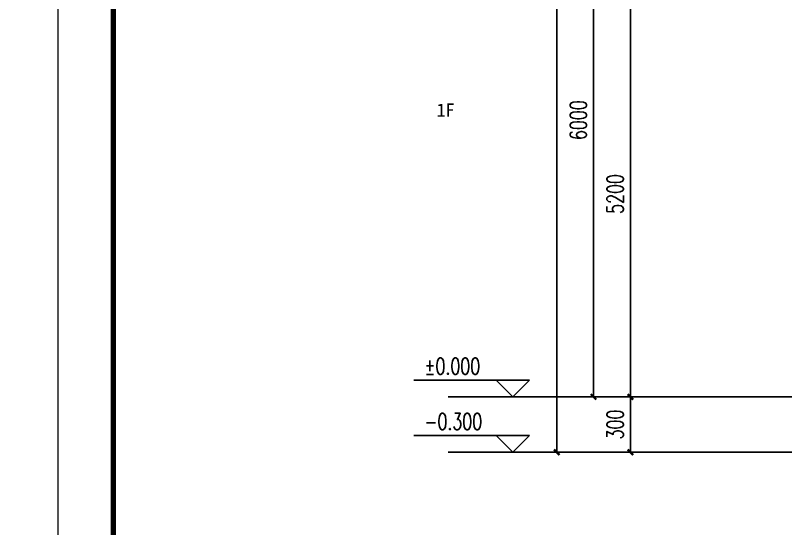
# Model space of a CAD drawing. Extents: x 1738711 to 2346805, y 1189731 to 2516152.
# Drawn here: x 1933242 to 1937421, y 1221180 to 1223963 of the extents above; entities that cross this region are included whole.
import ezdxf
from ezdxf.enums import TextEntityAlignment as Align

# ---------------------------------------------------------------- set-up
doc = ezdxf.new("R2010")
doc.units = 0
doc.header["$LTSCALE"] = 1000
doc.header["$MEASUREMENT"] = 0
for name, color, linetype in [('DIM_ELEV', 3, 'Continuous'), ('DOTE', 1, 'Continuous'), ('PUB_DIM', 3, 'Continuous'), ('PUB_TEXT', 7, 'Continuous'), ('TK', 4, 'Continuous')]:
    doc.layers.add(name, color=color, linetype=linetype)
doc.styles.add('_TCH_DIM', font='SIMPLEX', dxfattribs={"bigfont": 'GBCBIG'})
doc.styles.add('_TCH_DIM_T3', font='SIMPLEX', dxfattribs={"width": 0.705882, "bigfont": 'GBCBIG'})
doc.styles.add('STW', font='simhei_0.ttf')
doc.styles.add('宋体', font='SIMSUN.TTF', dxfattribs={"width": 0.75})
doc.dimstyles.new('_TCH_ARCH&&30', dxfattribs={"dimtxt": 89.25, "dimasz": 30, "dimexe": 75, "dimexo": 90, "dimgap": 37.875, "dimtad": 1, "dimdec": 0, "dimzin": 0, "dimdsep": 46, "dimtxsty": '_TCH_DIM_T3', "dimblk": 'ARCHTICK', "dimcen": 0.09, "dimclrt": 7, "dimazin": 2, "dimtfac": 1, "dimtdec": 0, "dimtix": 1, "dimtmove": 2, "dimatfit": 3, "dimfxl": 20, "dimtolj": 1, "dimtzin": 0, "dimarcsym": 0})

# ---------------------------------------------------------------- blocks, each defined once
blk = doc.blocks.new('hjashrtahreahe')
at = {"layer": 'TK', "color": 7, "const_width": 25}
blk.add_lwpolyline([(0, 59400), (84100, 59400), (84100, 0), (0, 0)], close=True, dxfattribs=at)
at = {"layer": 'TK', "color": 3, "const_width": 100}
blk.add_lwpolyline([(2500, 1000), (2500, 58400), (83100, 58400), (83100, 1000)], close=True, dxfattribs=at)
at = {"layer": 'TK', "style": '宋体', "width": 0.75}
for tag, height, p in [('项目负责人', 350, (6003, 57089)), ('专业负责人', 350, (6003, 56224)), ('设计人', 350, (6003, 55419)), ('版号1', 250, (77304, 22193)), ('时间1', 250, (82405, 22193)), ('版号2', 250, (77304, 21593)), ('时间2', 250, (82405, 21593)), ('版号3', 250, (77304, 20993)), ('时间3', 250, (82405, 20993)), ('建筑会签', 0.0001, (78978, 2403)), ('电气会签', 0.0001, (82128, 2403)), ('结构会签', 0.0001, (78978, 1803)), ('暖通会签', 0.0001, (82128, 1803)), ('给排水会签', 0.0001, (78978, 1250)), ('智能化会签', 0.0001, (82128, 1250))]:
    blk.add_attdef(tag, text='', height=height, dxfattribs=at).set_placement(p, align=Align.CENTER)
for tag, p in [('合作设计单位', (80816, 48986)), ('版号说明1', (79854, 22318)), ('版号说明2', (79854, 21718)), ('版号说明3', (79854, 21118)), ('浙江绿储科技有限公司', (80545, 16036)), ('百兆瓦级集中式熔盐储能关键', (80545, 14953)), ('设备研发及制造基地项目', (80545, 14603)), ('1#研发楼', (80545, 13636)), ('图名', (80545, 12436)), ('工程编号', (78978, 11461)), ('子项编号', (82128, 11461)), ('建筑', (78978, 10711)), ('图号', (82128, 10711)), ('施工图', (78978, 9961)), ('2023.03', (82128, 9961)), ('审定', (79353, 8461)), ('审核', (79353, 7711)), ('工程负责', (79353, 6961)), ('专业负责', (79353, 6211)), ('设计', (79353, 5461)), ('制图', (79353, 4711)), ('校对', (79353, 3961))]:
    blk.add_attdef(tag, text='', height=250, dxfattribs=at).set_placement(p, align=Align.MIDDLE_CENTER)
blk = doc.blocks.new('_ArchTick')
at = {"color": 0, "linetype": 'ByBlock', "const_width": 0.4}
blk.add_lwpolyline([(-0.5, -0.5), (0.5, 0.5)], dxfattribs=at)
blk = doc.blocks.new('*D1099')
at = {"layer": 'Defpoints', "color": 0, "transparency": 16777216}
for p in [(1936579.2, 1221894.4), (1937188.3, 1221894.4), (1937188.3, 1221594.4)]:
    blk.add_point(p, dxfattribs=at)
at = {"layer": 'PUB_DIM', "color": 0, "lineweight": -2, "transparency": 16777216}
for p, q in [((1937098.3, 1221894.4), (1936504.2, 1221894.4)), ((1936579.2, 1221594.4), (1936579.2, 1221894.4)), ((1937098.3, 1221594.4), (1936504.2, 1221594.4))]:
    blk.add_line(p, q, dxfattribs=at)
at = {"layer": 'PUB_DIM', "color": 0, "lineweight": -2, "transparency": 16777216, "xscale": 30, "yscale": 30, "zscale": 30}
for p, rotation in [((1936579.2, 1221894.4), 90), ((1936579.2, 1221594.4), 270)]:
    blk.add_blockref('_ArchTick', p, dxfattribs=dict(at, rotation=rotation))
at = {"layer": 'PUB_DIM', "color": 7, "transparency": 16777216, "insert": (1936496.7, 1221744.4), "char_height": 89.25, "attachment_point": 5, "rotation": 90, "style": '_TCH_DIM_T3'}
blk.add_mtext('\\A1;300', dxfattribs=at)
blk = doc.blocks.new('*D1100')
at = {"layer": 'Defpoints', "color": 0, "transparency": 16777216}
for p in [(1936579.2, 1224094.4), (1937188.3, 1224094.4), (1937188.3, 1221894.4)]:
    blk.add_point(p, dxfattribs=at)
at = {"layer": 'PUB_DIM', "color": 0, "lineweight": -2, "transparency": 16777216}
for p, q in [((1937098.3, 1224094.4), (1936504.2, 1224094.4)), ((1936579.2, 1221894.4), (1936579.2, 1224094.4)), ((1937098.3, 1221894.4), (1936504.2, 1221894.4))]:
    blk.add_line(p, q, dxfattribs=at)
at = {"layer": 'PUB_DIM', "color": 0, "lineweight": -2, "transparency": 16777216, "xscale": 30, "yscale": 30, "zscale": 30}
for p, rotation in [((1936579.2, 1224094.4), 90), ((1936579.2, 1221894.4), 270)]:
    blk.add_blockref('_ArchTick', p, dxfattribs=dict(at, rotation=rotation))
at = {"layer": 'PUB_DIM', "color": 7, "transparency": 16777216, "insert": (1936496.7, 1222994.4), "char_height": 89.25, "attachment_point": 5, "rotation": 90, "style": '_TCH_DIM_T3'}
blk.add_mtext('\\A1;5200', dxfattribs=at)
blk = doc.blocks.new('*D1118')
at = {"layer": 'Defpoints', "color": 0, "transparency": 16777216}
for p in [(1936379.2, 1224894.4), (1937188.3, 1224894.4), (1937188.3, 1221894.4)]:
    blk.add_point(p, dxfattribs=at)
at = {"layer": 'PUB_DIM', "color": 0, "lineweight": -2, "transparency": 16777216}
for p, q in [((1937098.3, 1224894.4), (1936304.2, 1224894.4)), ((1936379.2, 1221894.4), (1936379.2, 1224894.4)), ((1937098.3, 1221894.4), (1936304.2, 1221894.4))]:
    blk.add_line(p, q, dxfattribs=at)
at = {"layer": 'PUB_DIM', "color": 0, "lineweight": -2, "transparency": 16777216, "xscale": 30, "yscale": 30, "zscale": 30}
for p, rotation in [((1936379.2, 1224894.4), 90), ((1936379.2, 1221894.4), 270)]:
    blk.add_blockref('_ArchTick', p, dxfattribs=dict(at, rotation=rotation))
at = {"layer": 'PUB_DIM', "color": 7, "transparency": 16777216, "insert": (1936296.7, 1223394.4), "char_height": 89.25, "attachment_point": 5, "rotation": 90, "style": '_TCH_DIM_T3'}
blk.add_mtext('\\A1;6000', dxfattribs=at)
blk = doc.blocks.new('*D1125')
at = {"layer": 'Defpoints', "color": 0, "transparency": 16777216}
for p in [(1936179.2, 1242394.4), (1937188.3, 1242394.4), (1937188.3, 1221594.4)]:
    blk.add_point(p, dxfattribs=at)
at = {"layer": 'PUB_DIM', "color": 0, "lineweight": -2, "transparency": 16777216}
for p, q in [((1937098.3, 1242394.4), (1936104.2, 1242394.4)), ((1936179.2, 1221594.4), (1936179.2, 1242394.4)), ((1937098.3, 1221594.4), (1936104.2, 1221594.4))]:
    blk.add_line(p, q, dxfattribs=at)
at = {"layer": 'PUB_DIM', "color": 0, "lineweight": -2, "transparency": 16777216, "xscale": 30, "yscale": 30, "zscale": 30}
for p, rotation in [((1936179.2, 1242394.4), 90), ((1936179.2, 1221594.4), 270)]:
    blk.add_blockref('_ArchTick', p, dxfattribs=dict(at, rotation=rotation))
at = {"layer": 'PUB_DIM', "color": 7, "transparency": 16777216, "insert": (1936096.7, 1231994.4), "char_height": 89.25, "attachment_point": 5, "rotation": 90, "style": '_TCH_DIM_T3'}
blk.add_mtext('\\A1;48300', dxfattribs=at)

msp = doc.modelspace()

# ---------------------------------------------------------------- linework, layer by layer
at = {"layer": 'DIM_ELEV'}
for p, q in [((1936031.3, 1221984.4), (1935404.9, 1221984.4)), ((1935941.3, 1221894.4), (1935851.3, 1221984.4)), ((1935941.3, 1221894.4), (1936031.3, 1221984.4)), ((1936151.3, 1221894.4), (1935851.3, 1221894.4)), ((1936031.3, 1221684.4), (1935404.9, 1221684.4)), ((1935941.3, 1221594.4), (1935851.3, 1221684.4)), ((1935941.3, 1221594.4), (1936031.3, 1221684.4)), ((1936151.3, 1221594.4), (1935851.3, 1221594.4))]:
    msp.add_line(p, q, dxfattribs=at)
at = {"layer": 'DOTE'}
for p, q in [((1935589.6, 1221894.4), (1941584.1, 1221894.4)), ((1935589.6, 1221594.4), (1941584.1, 1221594.4)), ((1935589.6, 1221594.4), (1941584.1, 1221594.4))]:
    msp.add_line(p, q, dxfattribs=at)

# ---------------------------------------------------------------- block references
at = {"xscale": 0.3, "yscale": 0.3, "zscale": 0.3, "rotation": 270}
for p in [(1915653.1, 1243631.6), (1933473.1, 1243631.6)]:
    msp.add_blockref('hjashrtahreahe', p, dxfattribs=at)

# ---------------------------------------------------------------- texts
at = {"style": 'STW'}
msp.add_text('1F', height=72.1, dxfattribs=at).set_placement((1935527.4, 1223413))
at = {"layer": 'PUB_TEXT', "color": 7, "style": '_TCH_DIM', "width": 0.705882}
for s, p in [('%%P0.000', (1935461.9, 1222015.9)), ('-0.300', (1935461.9, 1221715.9))]:
    msp.add_text(s, height=89.25, dxfattribs=at).set_placement(p)

# ---------------------------------------------------------------- dimensions: what is measured, and where the dimension line sits
at = {"layer": 'PUB_DIM'}
for p1, p2, distance, text, picture, middle in [((1937188.3, 1221594.4), (1937188.3, 1242394.4), 1009.1, '48300', '*D1125', (1936096.7, 1231994.4)), ((1937188.3, 1221894.4), (1937188.3, 1224894.4), 809.1, '6000', '*D1118', (1936296.7, 1223394.4)), ((1937188.3, 1221894.4), (1937188.3, 1224094.4), 609.1, '5200', '*D1100', (1936496.7, 1222994.4))]:
    dim = msp.add_aligned_dim(p1=p1, p2=p2, distance=distance, text=text, dimstyle='_TCH_ARCH&&30', dxfattribs=at)
    dim.commit()
    dim.dimension.update_dxf_attribs({"geometry": picture, "text_midpoint": middle})
dim = msp.add_aligned_dim(p1=(1937188.3, 1221594.4), p2=(1937188.3, 1221894.4), distance=609.1, dimstyle='_TCH_ARCH&&30', dxfattribs=at)
dim.commit()
dim.dimension.update_dxf_attribs({"geometry": '*D1099', "text_midpoint": (1936496.7, 1221744.4)})

doc.saveas('drawing.dxf')
